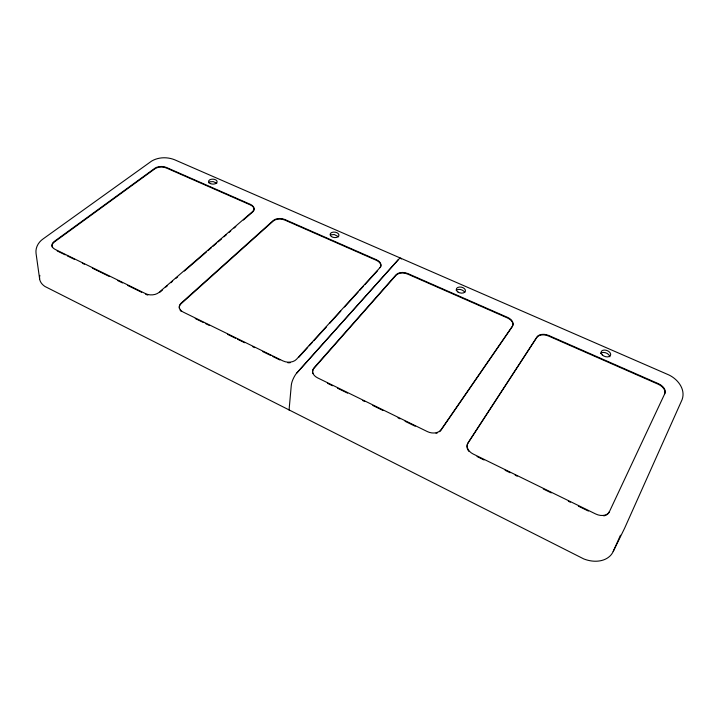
<?xml version="1.0" encoding="UTF-8"?>
<svg xmlns="http://www.w3.org/2000/svg" width="719" height="719" viewBox="0 0 719 719"><rect width="100%" height="100%" fill="white"/><g stroke="black" fill="none" stroke-linecap="round" stroke-linejoin="round"><path stroke-width="1.08" d="M289.056 410.064L291.303 385.195A9.922 3.2 -63.6 0 1 296.534 373.242L398.479 259.496A8.664 2.436 -66.2 0 1 401.319 258.993M39.842 275.377A21.947 13.706 -4.8 0 0 44.929 286.468L583.783 558.933A26.567 19.638 27.8 0 0 609.514 556.47A26.127 19.305 27.8 0 0 613.181 551.518L620.479 535.224M613.181 551.518L624.613 528.222L682.07 399.71C686.079 388.925 677.073 378.194 667.457 374.329L174.582 159.753C167.266 156.814 158.459 157.03 151.601 161.101L43.122 238.906C38.466 242.069 35.249 247.66 36.049 253.394L39.608 278.846M296.605 373.278L398.479 259.496M298.727 357.343L307.741 347.439M309.242 345.785L312.244 342.487M313.754 340.833L326.525 326.803M329.527 323.496L340.797 311.111M344.554 306.986L358.08 292.13M359.581 290.476L363.338 286.351M364.839 284.697L377.61 270.668M159.915 292.211L162.44 290.018M165.81 287.106L167.5 285.641M170.879 282.729L172.56 281.273M175.939 278.352L177.62 276.896M184.37 271.063L206.299 252.099M207.98 250.643L211.359 247.722M213.04 246.266L216.419 243.346M218.1 241.89L221.479 238.978M224.004 236.785L226.539 234.601M229.064 232.408L230.754 230.952M234.124 228.04L235.814 226.575M243.399 220.014L252.684 211.997A8.448 5.051 3.4 0 0 250.338 204.897L166.466 168.021A8.277 4.7 0.8 0 0 154.9 168.794L54.374 241.97A9.356 5.653 -4 0 0 52.505 247.615M57.196 250.931L65.24 254.868M67.253 255.856L74.291 259.298M82.334 263.244L84.348 264.224M92.392 268.169L109.486 276.536M117.53 280.473L122.554 282.935M127.578 285.398L141.661 292.291M195.253 318.535L203.315 322.489M205.328 323.469L209.364 325.446M227.492 334.326L235.553 338.272M237.567 339.26L244.622 342.711M252.675 346.657L254.688 347.645M262.75 351.591L270.811 355.537M272.825 356.525L279.88 359.976M327.442 383.272L332.484 385.743M337.526 388.206L347.619 393.149M362.744 400.555L364.758 401.544M372.828 405.489L382.912 410.432M398.038 417.838L400.052 418.826M405.094 421.289L415.178 426.232M477.056 456.529L484.076 459.971M505.142 470.289L510.157 472.743M515.172 475.196L517.177 476.185M543.258 488.956L551.284 492.883M568.343 501.233L570.347 502.213M578.373 506.149L588.403 511.056M338.523 236.749L334.272 234.52L331.18 234.798A4.431 2.732 7 0 0 330.479 235.311M216.787 183.237L213.21 181.601L210.083 181.79A4.287 2.481 2.4 0 0 208.807 182.806M464.816 292.3C463.261 289.937 459.531 288.634 456.871 289.82A4.647 2.957 12.8 0 0 456.223 290.395M609.856 356.786C609.209 353.362 604.059 351.447 601.057 352.93A4.988 3.173 19.9 0 0 600.491 353.586M147.835 295.042A9.509 6.165 -1.5 0 1 145.678 294.26M380.675 266.893A8.772 5.554 8.7 0 0 376.352 260.305L284.913 220.095A8.52 5.195 4.8 0 0 273.211 221.066L181.161 303.688A9.581 6.372 -0.1 0 0 179.373 308.424M290.341 362.664A9.814 6.92 4.8 0 1 287.78 362.727M181.359 311.462A9.581 6.372 -0.1 0 1 180.065 310.024M609.469 511.551A11.36 8.161 26.2 0 1 595.656 513.968L473.201 454.031A10.587 7.783 17.9 0 1 468.069 442.742L536.94 336.977A9.464 6.12 17.3 0 1 548.84 335.53L658.406 383.685A10.057 6.39 22.6 0 1 664.868 393.482L609.227 512.072A11.351 8.161 26.2 0 1 606.099 515.119M664.626 394.003A10.057 6.39 22.6 0 0 658.164 384.207L548.66 336.061A9.455 6.12 17.4 0 0 536.769 337.517L467.916 443.281A10.578 7.783 17.9 0 0 468.887 451.352M605.362 515.433A11.351 8.161 26.2 0 1 603.735 515.865M439.525 431.697A10.354 7.603 14.5 0 0 440.99 430.178L512.261 326.687A9.266 5.995 15.3 0 0 507.434 317.933L407.781 274.119A8.88 5.662 10.2 0 0 395.98 275.305L313.978 368.344A9.922 7.091 6.9 0 0 312.846 373.664M437.52 432.811A10.354 7.603 14.5 0 1 435.957 433.287M512.413 326.147L441.124 429.629A10.354 7.603 14.5 0 1 427.41 431.616L317.43 377.781A9.922 7.091 6.9 0 1 314.041 367.795L396.07 274.766A8.88 5.662 10.2 0 1 407.88 273.588L507.587 317.403A9.266 5.995 15.3 0 1 512.413 326.147M379.956 267.648L296.525 359.266A9.823 6.92 4.8 0 1 282.944 360.902L183.165 312.055A9.581 6.372 0 0 1 181.152 303.13L273.247 220.526A8.529 5.195 4.8 0 1 284.949 219.556L376.441 259.766A8.781 5.554 8.7 0 1 379.956 267.648M252.702 211.449L159.052 292.372A9.509 6.165 -1.4 0 1 145.651 293.694L55.12 249.385A9.365 5.653 -4 0 1 54.311 241.413L154.882 168.255A8.286 4.7 0.8 0 1 166.448 167.482L250.365 204.358A8.448 5.051 3.5 0 1 252.702 211.449M210.379 183.597A4.296 2.481 2.4 0 0 217.12 181.97A4.296 2.481 2.4 0 0 211.035 179.328A4.296 2.481 2.4 0 0 210.379 183.597M331.405 236.542A4.44 2.732 7 0 0 338.802 235.877A4.44 2.732 7 0 0 333.4 232.102A4.44 2.732 7 0 0 331.405 236.542M602.252 354.907A5.006 3.173 19.8 0 0 610.449 355.465A5.006 3.173 19.8 0 0 604.922 350.063A5.006 3.173 19.8 0 0 602.252 354.907M457.949 292.004A4.656 2.957 12.8 0 0 465.4 291.186A4.656 2.957 12.8 0 0 459.288 287.052A4.656 2.957 12.8 0 0 457.949 292.004"/></g></svg>
